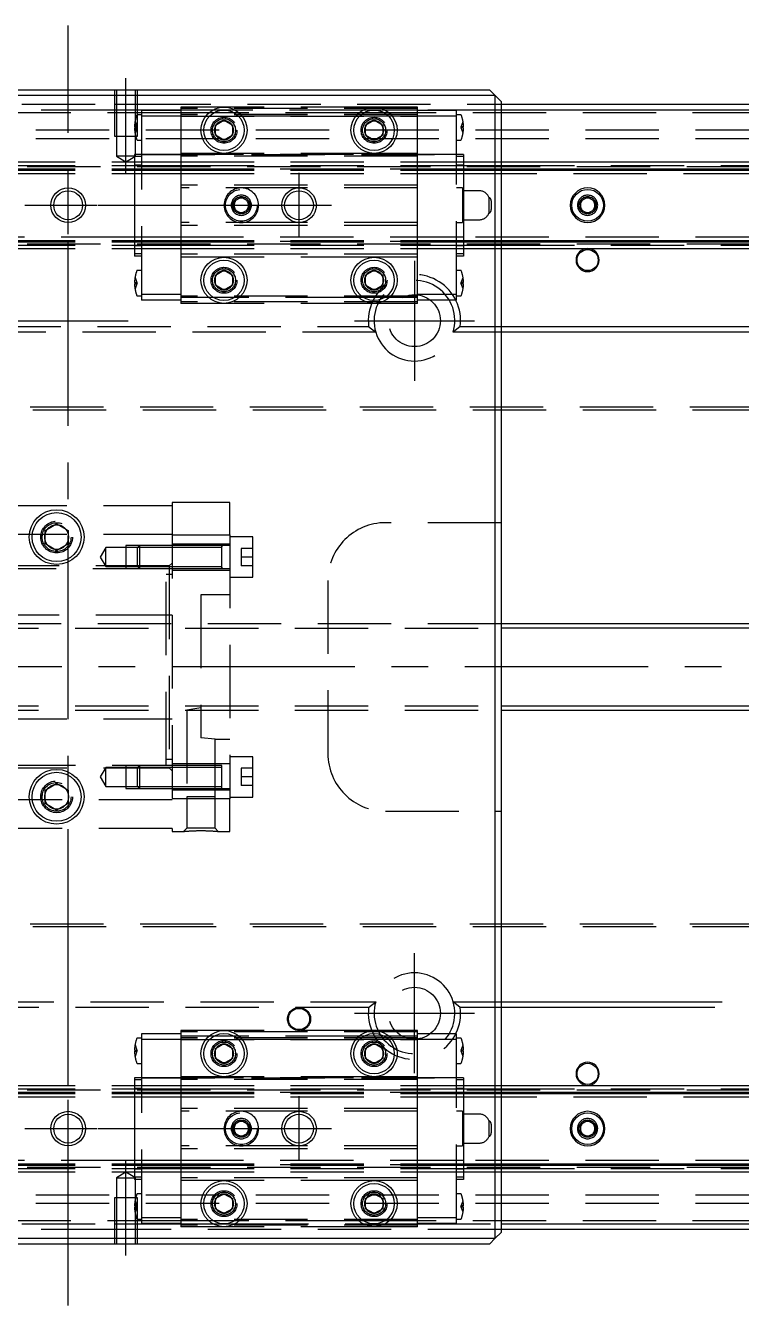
# Model space of a CAD drawing. Extents: x -13 to 914, y -394 to 111.
# Drawn here: x 342.6 to 466.6, y -110.6 to 111.1 of the extents above; entities that cross this region are included whole.
import ezdxf

# ---------------------------------------------------------------- set-up
doc = ezdxf.new("R2010")
doc.units = 0
doc.linetypes.add('CENTER', pattern=[50.8, 31.75, -6.35, 6.35, -6.35])
doc.linetypes.add('DASHED', pattern=[19.05, 12.7, -6.35])
doc.layers.get('0').update_dxf_attribs({"linetype": 'CONTINUOUS'})
doc.layers.add('CENTER', color=1, linetype='CENTER')

msp = doc.modelspace()

# ---------------------------------------------------------------- linework, layer by layer
at = {"color": 7, "linetype": 'CONTINUOUS'}
for p, q in [((277, 100), (423, 100)), ((424, 99), (423, 100)), ((424, 99), (276, 99)), ((425, 98), (424, 99)), ((424, -99), (424, 99)), ((425, 98), (425, -98)), ((425, 97.5), (698, 97.5)), ((699, 96.5), (425, 96.5)), ((375.5, 93.87), (377, 94.73)), ((375.5, 92.13), (375.5, 93.87)), ((377, 94.73), (378.5, 93.87)), ((378.5, 93.87), (378.5, 92.13)), ((401.5, 93.87), (403, 94.73)), ((401.5, 92.13), (401.5, 93.87)), ((403, 94.73), (404.5, 93.87)), ((404.5, 93.87), (404.5, 92.13)), ((377, 91.27), (375.5, 92.13)), ((378.5, 92.13), (377, 91.27)), ((403, 91.27), (401.5, 92.13)), ((404.5, 92.13), (403, 91.27)), ((425, 87.5), (700, 87.5)), ((425, 86.32), (700, 86.32)), ((425, 86.1), (700, 86.1)), ((438.75, 80.72), (440, 81.44)), ((438.75, 79.28), (438.75, 80.72)), ((440, 81.44), (441.25, 80.72)), ((441.25, 80.72), (441.25, 79.28)), ((440, 78.56), (438.75, 79.28)), ((441.25, 79.28), (440, 78.56)), ((425, 73.9), (700, 73.9)), ((425, 73.68), (700, 73.68)), ((425, 72.5), (700, 72.5)), ((375.5, 67.87), (377, 68.73)), ((375.5, 66.13), (375.5, 67.87)), ((377, 68.73), (378.5, 67.87)), ((378.5, 67.87), (378.5, 66.13)), ((401.5, 67.87), (403, 68.73)), ((401.5, 66.13), (401.5, 67.87)), ((403, 68.73), (404.5, 67.87)), ((404.5, 67.87), (404.5, 66.13)), ((377, 65.27), (375.5, 66.13)), ((378.5, 66.13), (377, 65.27)), ((403, 65.27), (401.5, 66.13)), ((404.5, 66.13), (403, 65.27)), ((425, 59), (522.06, 59)), ((523.29, 58), (425, 58)), ((346, 23.65), (348, 24.81)), ((348, 24.81), (350, 23.65)), ((346, 21.35), (346, 23.65)), ((350, 23.65), (350, 21.35)), ((348, 20.19), (346, 21.35)), ((350, 21.35), (348, 20.19)), ((650, 7.5), (425, 7.5)), ((425, -7.5), (650, -7.5)), ((346, -21.35), (348, -20.19)), ((346, -23.65), (346, -21.35)), ((348, -20.19), (350, -21.35)), ((350, -21.35), (350, -23.65)), ((348, -24.81), (346, -23.65)), ((350, -23.65), (348, -24.81)), ((425, -58), (463.29, -58)), ((462.06, -59), (425, -59)), ((375.5, -66.13), (377, -65.27)), ((375.5, -67.87), (375.5, -66.13)), ((377, -65.27), (378.5, -66.13)), ((378.5, -66.13), (378.5, -67.87)), ((401.5, -66.13), (403, -65.27)), ((401.5, -67.87), (401.5, -66.13)), ((403, -65.27), (404.5, -66.13)), ((404.5, -66.13), (404.5, -67.87)), ((377, -68.73), (375.5, -67.87)), ((378.5, -67.87), (377, -68.73)), ((403, -68.73), (401.5, -67.87)), ((404.5, -67.87), (403, -68.73)), ((425, -72.5), (700, -72.5)), ((425, -73.68), (700, -73.68)), ((425, -73.9), (700, -73.9)), ((438.75, -79.28), (440, -78.56)), ((438.75, -80.72), (438.75, -79.28)), ((440, -78.56), (441.25, -79.28)), ((441.25, -79.28), (441.25, -80.72)), ((440, -81.44), (438.75, -80.72)), ((441.25, -80.72), (440, -81.44)), ((425, -86.1), (700, -86.1)), ((425, -86.32), (700, -86.32)), ((425, -87.5), (700, -87.5)), ((375.5, -92.13), (377, -91.27)), ((375.5, -93.87), (375.5, -92.13)), ((377, -91.27), (378.5, -92.13)), ((378.5, -92.13), (378.5, -93.87)), ((401.5, -92.13), (403, -91.27)), ((401.5, -93.87), (401.5, -92.13)), ((403, -91.27), (404.5, -92.13)), ((404.5, -92.13), (404.5, -93.87)), ((377, -94.73), (375.5, -93.87)), ((378.5, -93.87), (377, -94.73)), ((403, -94.73), (401.5, -93.87)), ((404.5, -93.87), (403, -94.73)), ((425, -96.5), (699, -96.5)), ((698, -97.5), (425, -97.5)), ((276, -99), (424, -99)), ((423, -100), (424, -99)), ((424, -99), (425, -98)), ((423, -100), (277, -100))]:
    msp.add_line(p, q, dxfattribs=at)
at = {"color": 3, "linetype": 'DASHED'}
for p, q in [((358, 100), (358, 92)), ((358.35, 100), (358.35, 92)), ((361.65, 92), (361.65, 100)), ((362, 92), (362, 100)), ((369.5, 96), (330.5, 96)), ((342, 97.5), (358, 97.5)), ((358, 96.5), (342, 96.5)), ((358, 97.5), (362, 97.5)), ((362, 96.5), (358, 96.5)), ((362, 95.7), (361.99, 95.7)), ((362, 97.5), (425, 97.5)), ((369.5, 96.5), (362, 96.5)), ((362.7, 95.7), (362, 95.7)), ((369.5, 96.45), (362.7, 96.45)), ((362.7, 96.45), (362.7, 95.45)), ((369.5, 95.45), (362.7, 95.45)), ((362.7, 95.45), (362.7, 64.55)), ((369.5, 97), (369.5, 96)), ((377, 97), (369.5, 97)), ((410.5, 96.75), (369.5, 96.75)), ((375.06, 96.5), (369.5, 96.5)), ((369.5, 96), (369.5, 89)), ((374.35, 96), (369.5, 96)), ((410.5, 95.75), (369.5, 95.75)), ((410.5, 95.45), (369.5, 95.45)), ((369.5, 95.45), (410.5, 95.45)), ((375.2, 96), (374.35, 96)), ((377, 96.5), (375.06, 96.5)), ((378.8, 96), (375.2, 96)), ((403, 97), (377, 97)), ((378.94, 96.5), (377, 96.5)), ((379.65, 96), (378.8, 96)), ((401.06, 96.5), (378.94, 96.5)), ((400.35, 96), (379.65, 96)), ((401.2, 96), (400.35, 96)), ((403, 96.5), (401.06, 96.5)), ((404.8, 96), (401.2, 96)), ((410.5, 97), (403, 97)), ((404.94, 96.5), (403, 96.5)), ((405.65, 96), (404.8, 96)), ((410.5, 96.5), (404.94, 96.5)), ((410.5, 96), (405.65, 96)), ((410.5, 96), (410.5, 97)), ((425, 96.5), (410.5, 96.5)), ((417.3, 96.45), (410.5, 96.45)), ((410.5, 89), (410.5, 96)), ((699.5, 96), (410.5, 96)), ((417.3, 95.45), (410.5, 95.45)), ((417.3, 95.45), (417.3, 96.45)), ((418.01, 95.7), (417.3, 95.7)), ((417.3, 64.55), (417.3, 95.45)), ((361.5, 93.6), (361.58, 93.6)), ((361.58, 93.4), (361.5, 93.4)), ((361.58, 94.5), (361.9, 93.6)), ((361.58, 93.6), (361.9, 93.6)), ((361.58, 93.6), (361.58, 93.4)), ((361.9, 93.4), (361.58, 92.5)), ((361.58, 93.4), (361.9, 93.4)), ((361.9, 93.6), (361.94, 93.5)), ((361.9, 93.4), (361.94, 93.5)), ((375, 93), (375.03, 93.35)), ((401, 93), (401.02, 93.3)), ((418.1, 93.6), (418.06, 93.5)), ((418.1, 93.4), (418.06, 93.5)), ((418.1, 93.6), (418.42, 94.5)), ((418.42, 93.6), (418.1, 93.6)), ((418.42, 92.5), (418.1, 93.4)), ((418.42, 93.4), (418.1, 93.4)), ((418.42, 93.4), (418.42, 93.6)), ((418.42, 93.6), (418.5, 93.6)), ((418.5, 93.4), (418.42, 93.4)), ((700, 93), (0, 93)), ((700, 91.5), (0, 91.5)), ((358, 92), (362, 92)), ((358.35, 92), (358.35, 88.5)), ((361.65, 88.5), (361.65, 92)), ((361.99, 91.3), (362.7, 91.3)), ((417.3, 91.3), (418.01, 91.3)), ((361.5, 88.82), (361.5, 88.43)), ((369.5, 88.82), (361.5, 88.82)), ((362.7, 88.82), (417.3, 88.82)), ((369.5, 89), (369.5, 88.5)), ((377, 89), (369.5, 89)), ((418.5, 88.82), (369.5, 88.82)), ((403, 89), (377, 89)), ((410.5, 89), (403, 89)), ((410.5, 88.5), (410.5, 89)), ((418.5, 88.82), (418.5, 88.43)), ((0, 86.7), (700, 86.7)), ((338.5, 87.5), (361.5, 87.5)), ((338.5, 86.91), (361.5, 86.91)), ((358.35, 88.5), (360, 87.55)), ((361.65, 88.5), (358.35, 88.5)), ((360, 87.55), (361.65, 88.5)), ((361.5, 88.43), (361.5, 86.03)), ((362.7, 88.43), (361.5, 88.43)), ((361.5, 87.5), (369.5, 87.5)), ((361.5, 87.01), (362.7, 87.01)), ((361.5, 86.91), (369.5, 86.91)), ((369.5, 88.5), (369.5, 83.5)), ((410.5, 88.5), (369.5, 88.5)), ((369.5, 87.5), (418.5, 87.5)), ((369.5, 86.91), (418.5, 86.91)), ((410.5, 83.5), (410.5, 88.5)), ((418.5, 88.43), (417.3, 88.43)), ((417.3, 87.01), (418.5, 87.01)), ((418.5, 88.43), (418.5, 86.03)), ((418.5, 87.5), (425, 87.5)), ((418.5, 86.91), (425, 86.91)), ((425, 86.91), (700, 86.91)), ((338.5, 86.32), (361.5, 86.32)), ((338.5, 86.26), (361.5, 86.26)), ((338.5, 86.1), (361.5, 86.1)), ((338.5, 85.5), (361.5, 85.5)), ((361.5, 86.32), (369.5, 86.32)), ((369.5, 86.26), (361.5, 86.26)), ((361.5, 86.1), (369.5, 86.1)), ((361.5, 86.03), (361.5, 73.97)), ((361.5, 85.5), (369.5, 85.5)), ((369.5, 86.32), (418.5, 86.32)), ((418.5, 86.26), (369.5, 86.26)), ((369.5, 86.1), (418.5, 86.1)), ((369.5, 85.5), (418.5, 85.5)), ((418.5, 86.32), (425, 86.32)), ((418.5, 86.26), (700, 86.26)), ((418.5, 86.1), (425, 86.1)), ((418.5, 86.03), (418.5, 73.97)), ((418.5, 85.5), (700, 85.5)), ((369.5, 83.5), (369.5, 83)), ((410.5, 83.5), (369.5, 83.5)), ((369.5, 83), (369.5, 77)), ((390, 83), (369.5, 83)), ((410.5, 83), (390, 83)), ((410.5, 83), (410.5, 83.5)), ((410.5, 77), (410.5, 83)), ((418.3, 83), (417.3, 83)), ((418.3, 83), (418.3, 77)), ((421.25, 82.5), (418.3, 82.5)), ((378.5, 80), (378.52, 80.22)), ((378.75, 80.72), (380, 81.44)), ((378.75, 79.28), (378.75, 80.72)), ((380, 81.44), (381.25, 80.72)), ((381.25, 80.72), (381.25, 79.28)), ((422.88, 81.39), (422.88, 80)), ((422.88, 80), (422.88, 78.61)), ((423.3, 80.75), (423.3, 80)), ((423.3, 80), (423.3, 79.25)), ((438.5, 80), (438.52, 80.22)), ((380, 78.56), (378.75, 79.28)), ((381.25, 79.28), (380, 78.56)), ((369.5, 77), (369.5, 76.5)), ((390, 77), (369.5, 77)), ((369.5, 76.5), (369.5, 71.5)), ((410.5, 76.5), (369.5, 76.5)), ((410.5, 77), (390, 77)), ((410.5, 76.5), (410.5, 77)), ((410.5, 71.5), (410.5, 76.5)), ((417.3, 77), (418.3, 77)), ((418.3, 77.5), (421.25, 77.5)), ((0, 73.3), (700, 73.3)), ((361.5, 74.5), (338.5, 74.5)), ((338.5, 73.9), (361.5, 73.9)), ((338.5, 73.74), (361.5, 73.74)), ((338.5, 73.68), (361.5, 73.68)), ((369.5, 74.5), (361.5, 74.5)), ((361.5, 73.97), (361.5, 71.57)), ((361.5, 73.9), (369.5, 73.9)), ((369.5, 73.74), (361.5, 73.74)), ((361.5, 73.68), (369.5, 73.68)), ((418.5, 74.5), (369.5, 74.5)), ((369.5, 73.9), (418.5, 73.9)), ((418.5, 73.74), (369.5, 73.74)), ((369.5, 73.68), (418.5, 73.68)), ((700, 74.5), (418.5, 74.5)), ((418.5, 73.97), (418.5, 71.57)), ((418.5, 73.9), (425, 73.9)), ((418.5, 73.74), (700, 73.74)), ((418.5, 73.68), (425, 73.68)), ((338.5, 73.09), (361.5, 73.09)), ((338.5, 72.5), (361.5, 72.5)), ((361.5, 73.09), (369.5, 73.09)), ((362.7, 72.99), (361.5, 72.99)), ((361.5, 72.5), (369.5, 72.5)), ((361.5, 71.57), (361.5, 71.18)), ((362.7, 71.57), (361.5, 71.57)), ((362.7, 71.18), (361.5, 71.18)), ((369.5, 73.09), (418.5, 73.09)), ((369.5, 72.5), (418.5, 72.5)), ((369.5, 71.5), (369.5, 71)), ((410.5, 71.5), (369.5, 71.5)), ((369.5, 71), (369.5, 64)), ((377, 71), (369.5, 71)), ((403, 71), (377, 71)), ((410.5, 71), (403, 71)), ((410.5, 71), (410.5, 71.5)), ((410.5, 64), (410.5, 71)), ((418.5, 72.99), (417.3, 72.99)), ((418.5, 71.57), (417.3, 71.57)), ((418.5, 71.18), (417.3, 71.18)), ((418.5, 73.09), (425, 73.09)), ((418.5, 72.5), (425, 72.5)), ((418.5, 71.57), (418.5, 71.18)), ((425, 73.09), (700, 73.09)), ((361.5, 66.6), (361.58, 66.6)), ((361.58, 67.5), (361.9, 66.6)), ((361.58, 66.6), (361.9, 66.6)), ((361.58, 66.6), (361.58, 66.4)), ((361.9, 66.6), (361.94, 66.5)), ((362.7, 68.7), (361.99, 68.7)), ((375, 67), (375.03, 67.35)), ((401, 67), (401.02, 67.3)), ((418.01, 68.7), (417.3, 68.7)), ((418.1, 66.6), (418.06, 66.5)), ((418.1, 66.6), (418.42, 67.5)), ((418.42, 66.6), (418.1, 66.6)), ((418.42, 66.4), (418.42, 66.6)), ((418.42, 66.6), (418.5, 66.6)), ((361.58, 66.4), (361.5, 66.4)), ((361.9, 66.4), (361.58, 65.5)), ((361.58, 66.4), (361.9, 66.4)), ((361.9, 66.4), (361.94, 66.5)), ((369.5, 64.55), (362.7, 64.55)), ((362.7, 64.55), (362.7, 63.55)), ((417.3, 64.55), (410.5, 64.55)), ((417.3, 63.55), (417.3, 64.55)), ((418.1, 66.4), (418.06, 66.5)), ((418.42, 65.5), (418.1, 66.4)), ((418.42, 66.4), (418.1, 66.4)), ((418.5, 66.4), (418.42, 66.4)), ((361.99, 64.3), (362.7, 64.3)), ((369.5, 63.55), (362.7, 63.55)), ((410.5, 64.25), (369.5, 64.25)), ((369.5, 64), (369.5, 63)), ((374.35, 64), (369.5, 64)), ((410.5, 63.25), (369.5, 63.25)), ((377, 63), (369.5, 63)), ((375.2, 64), (374.35, 64)), ((378.8, 64), (375.2, 64)), ((403, 63), (377, 63)), ((379.65, 64), (378.8, 64)), ((400.35, 64), (379.65, 64)), ((401.2, 64), (400.35, 64)), ((404.8, 64), (401.2, 64)), ((410.5, 63), (403, 63)), ((405.65, 64), (404.8, 64)), ((410.5, 64), (405.65, 64)), ((410.5, 63), (410.5, 64)), ((417.3, 63.55), (410.5, 63.55)), ((417.3, 64.3), (418.01, 64.3)), ((403.29, 58), (296.71, 58)), ((297.94, 59), (402.06, 59)), ((402.06, 59), (403.29, 58)), ((417.94, 59), (416.71, 58)), ((425, 58), (416.71, 58)), ((417.94, 59), (425, 59)), ((699.5, 44.5), (0.5, 44.5)), ((699, 45), (1, 45)), ((318, 28), (368, 28)), ((378, 28.5), (368, 28.5)), ((368, 28.5), (368, 28)), ((368, 28), (368, -28)), ((378, 22.87), (378, 28.5)), ((425, 25), (405, 25)), ((318, 23), (368, 23)), ((345.5, 22.5), (345.53, 22.91)), ((368, 22.87), (378, 22.87)), ((378, 22.87), (378, -22.87)), ((382, 22.55), (378, 22.55)), ((382, 15.55), (382, 22.55)), ((356.5, 20.7), (355.55, 19.05)), ((356.5, 17.4), (356.5, 20.7)), ((360, 20.7), (356.5, 20.7)), ((360, 21.05), (360, 17.05)), ((362.35, 21.05), (360, 21.05)), ((362, 20.7), (360, 20.7)), ((362.35, 21.05), (362, 20.7)), ((362, 17.4), (362, 20.7)), ((368, 20.7), (362, 20.7)), ((368, 20.7), (362, 20.7)), ((362.35, 21.05), (362.35, 17.05)), ((368, 21.05), (362.35, 21.05)), ((368, 21.05), (362.35, 21.05)), ((378, 21.3), (368, 21.3)), ((376.6, 21.05), (368, 21.05)), ((376.6, 20.7), (368, 20.7)), ((378, 21.05), (376.59, 21.05)), ((376.6, 17.05), (376.6, 21.05)), ((376.6, 17.05), (376.6, 21.05)), ((376.6, 20.84), (376.6, 21.05)), ((376.6, 21.05), (376.6, 20.84)), ((376.6, 17.27), (376.6, 20.84)), ((380, 20.55), (380, 19.05)), ((382, 20.55), (380, 20.55)), ((355.55, 19.05), (356.5, 17.4)), ((368, 18), (367.5, 17.5)), ((382, 19.05), (380, 19.05)), ((380, 19.05), (380, 17.55)), ((367.5, 17.5), (318, 17.5)), ((367, 17), (319.5, 17)), ((356.5, 17.4), (360, 17.4)), ((360, 17.4), (362, 17.4)), ((360, 17.05), (362.35, 17.05)), ((362, 17.4), (368, 17.4)), ((362, 17.4), (362.35, 17.05)), ((362, 17.4), (368, 17.4)), ((362.35, 17.05), (368, 17.05)), ((362.35, 17.05), (368, 17.05)), ((367, -17), (367, 17)), ((368, 16), (367, 16)), ((367.5, 17.5), (367.5, -17.5)), ((368, 17.4), (376.6, 17.4)), ((368, 17.05), (376.6, 17.05)), ((368, 16.8), (378, 16.8)), ((376.59, 17.05), (378, 17.05)), ((376.6, 17.05), (376.6, 17.27)), ((376.6, 17.27), (376.6, 17.05)), ((376.6, 17.05), (376.6, 17.05)), ((378, 15.55), (382, 15.55)), ((382, 17.55), (380, 17.55)), ((395, 15), (395, -15)), ((378, 12.5), (373, 12.5)), ((373, 12.5), (373, -12.26)), ((367.5, 9), (318, 9)), ((368, 9), (367.5, 9)), ((425, 7.5), (275, 7.5)), ((275, 6.75), (425, 6.75)), ((275, -6.75), (425, -6.75)), ((275, -7.5), (425, -7.5)), ((373, -7.09), (370.54, -7.5)), ((370.54, -7.5), (370.54, -22.5)), ((370.54, -7.5), (370.55, -7.5)), ((318, -9), (367.5, -9)), ((367.5, -9), (368, -9)), ((375.46, -12.5), (373, -12.26)), ((375.46, -22.5), (375.46, -12.5)), ((375.46, -12.5), (378, -12.5)), ((318, -17.5), (367.5, -17.5)), ((319.5, -17), (367, -17)), ((356.5, -17.4), (355.55, -19.05)), ((356.5, -20.7), (356.5, -17.4)), ((360, -17.4), (356.5, -17.4)), ((360, -17.05), (360, -21.05)), ((362.35, -17.05), (360, -17.05)), ((362, -17.4), (360, -17.4)), ((362.35, -17.05), (362, -17.4)), ((362, -20.7), (362, -17.4)), ((368, -17.4), (362, -17.4)), ((368, -17.4), (362, -17.4)), ((362.35, -17.05), (362.35, -21.05)), ((368, -17.05), (362.35, -17.05)), ((367, -16), (368, -16)), ((367.5, -17.5), (368, -18)), ((378, -16.8), (368, -16.8)), ((376.6, -17.05), (368, -17.05)), ((376.6, -17.4), (368, -17.4)), ((376.6, -21.05), (376.6, -17.05)), ((376.6, -21.05), (376.6, -17.05)), ((376.6, -20.84), (376.6, -17.27)), ((376.6, -20.7), (376.6, -17.4)), ((382, -15.55), (378, -15.55)), ((380, -17.55), (380, -19.05)), ((382, -17.55), (380, -17.55)), ((382, -22.55), (382, -15.55)), ((355.55, -19.05), (356.5, -20.7)), ((382, -19.05), (380, -19.05)), ((380, -19.05), (380, -20.55)), ((345.5, -22.5), (345.53, -22.09)), ((356.5, -20.7), (360, -20.7)), ((360, -20.7), (362, -20.7)), ((360, -21.05), (362.35, -21.05)), ((362, -20.7), (368, -20.7)), ((362, -20.7), (362.35, -21.05)), ((362, -20.7), (368, -20.7)), ((362.35, -21.05), (368, -21.05)), ((362.35, -21.05), (368, -21.05)), ((368, -20.7), (376.6, -20.7)), ((368, -21.05), (376.6, -21.05)), ((368, -21.3), (378, -21.3)), ((376.59, -21.05), (378, -21.05)), ((376.6, -21.05), (376.6, -20.7)), ((382, -20.55), (380, -20.55)), ((368, -23), (318, -23)), ((378, -22.87), (368, -22.87)), ((375.46, -22.5), (370.54, -22.5)), ((370.55, -22.5), (370.55, -27.95)), ((375.45, -27.95), (375.45, -22.5)), ((378, -22.55), (382, -22.55)), ((378, -28.5), (378, -22.87)), ((405, -25), (425, -25)), ((368, -28), (318, -28)), ((368, -28), (368, -28.5)), ((368, -28.5), (370, -28.5)), ((370.55, -27.95), (370, -28.5)), ((370, -28.5), (370.01, -28.5)), ((370, -28.5), (370, -28.5)), ((370.01, -28.5), (370.02, -28.5)), ((370.02, -28.5), (370.04, -28.5)), ((370.04, -28.5), (370.06, -28.49)), ((370.06, -28.49), (370.08, -28.49)), ((370.08, -28.49), (370.11, -28.49)), ((370.11, -28.49), (370.15, -28.49)), ((370.15, -28.49), (370.19, -28.48)), ((370.19, -28.48), (370.24, -28.48)), ((370.24, -28.48), (370.3, -28.47)), ((370.3, -28.47), (370.37, -28.47)), ((370.37, -28.47), (370.44, -28.46)), ((370.44, -28.46), (370.52, -28.45)), ((370.52, -28.45), (370.61, -28.45)), ((375.45, -27.95), (370.55, -27.95)), ((370.61, -28.45), (370.7, -28.44)), ((370.7, -28.44), (370.8, -28.43)), ((370.8, -28.43), (370.9, -28.43)), ((370.9, -28.43), (371.01, -28.42)), ((371.01, -28.42), (371.12, -28.41)), ((371.12, -28.41), (371.24, -28.41)), ((371.24, -28.41), (371.36, -28.4)), ((371.36, -28.4), (371.48, -28.39)), ((371.48, -28.39), (371.61, -28.39)), ((371.61, -28.39), (371.74, -28.38)), ((371.74, -28.38), (371.87, -28.38)), ((371.87, -28.38), (372.01, -28.37)), ((372.01, -28.37), (372.15, -28.37)), ((372.15, -28.37), (372.29, -28.36)), ((372.29, -28.36), (372.43, -28.36)), ((372.43, -28.36), (372.57, -28.36)), ((372.57, -28.36), (372.71, -28.36)), ((372.71, -28.36), (372.85, -28.36)), ((372.85, -28.36), (373, -28.36)), ((373, -28.36), (373.15, -28.36)), ((373.15, -28.36), (373.29, -28.36)), ((373.29, -28.36), (373.43, -28.36)), ((373.43, -28.36), (373.57, -28.36)), ((373.57, -28.36), (373.71, -28.36)), ((373.71, -28.36), (373.85, -28.37)), ((373.85, -28.37), (373.99, -28.37)), ((373.99, -28.37), (374.13, -28.38)), ((374.13, -28.38), (374.26, -28.38)), ((374.26, -28.38), (374.39, -28.39)), ((374.39, -28.39), (374.52, -28.39)), ((374.52, -28.39), (374.64, -28.4)), ((374.64, -28.4), (374.76, -28.41)), ((374.76, -28.41), (374.88, -28.41)), ((374.88, -28.41), (374.99, -28.42)), ((374.99, -28.42), (375.1, -28.43)), ((375.1, -28.43), (375.2, -28.43)), ((375.2, -28.43), (375.3, -28.44)), ((375.3, -28.44), (375.39, -28.45)), ((375.39, -28.45), (375.48, -28.45)), ((376, -28.5), (375.45, -27.95)), ((375.48, -28.45), (375.54, -28.46)), ((375.54, -28.46), (375.6, -28.46)), ((375.6, -28.46), (375.66, -28.47)), ((375.66, -28.47), (375.71, -28.47)), ((375.71, -28.47), (375.76, -28.48)), ((375.76, -28.48), (375.81, -28.48)), ((375.81, -28.48), (375.85, -28.49)), ((375.85, -28.49), (375.89, -28.49)), ((375.89, -28.49), (375.92, -28.49)), ((375.92, -28.49), (375.94, -28.49)), ((375.94, -28.49), (375.97, -28.5)), ((375.97, -28.5), (375.99, -28.5)), ((375.99, -28.5), (376, -28.5)), ((376, -28.5), (376, -28.5)), ((376, -28.5), (378, -28.5)), ((376, -28.5), (376, -28.5)), ((0.5, -44.5), (699.5, -44.5)), ((1, -45), (699, -45)), ((296.71, -58), (403.29, -58)), ((402.06, -59), (297.94, -59)), ((402.06, -59), (403.29, -58)), ((417.94, -59), (416.71, -58)), ((416.71, -58), (425, -58)), ((425, -59), (417.94, -59)), ((362.7, -64.3), (361.99, -64.3)), ((362.7, -63.55), (362.7, -64.55)), ((369.5, -63.55), (362.7, -63.55)), ((369.5, -63), (369.5, -64)), ((377, -63), (369.5, -63)), ((410.5, -63.25), (369.5, -63.25)), ((369.5, -64), (369.5, -71)), ((374.35, -64), (369.5, -64)), ((410.5, -64.25), (369.5, -64.25)), ((375.2, -64), (374.35, -64)), ((378.8, -64), (375.2, -64)), ((403, -63), (377, -63)), ((379.65, -64), (378.8, -64)), ((400.35, -64), (379.65, -64)), ((401.2, -64), (400.35, -64)), ((404.8, -64), (401.2, -64)), ((410.5, -63), (403, -63)), ((405.65, -64), (404.8, -64)), ((410.5, -64), (405.65, -64)), ((410.5, -64), (410.5, -63)), ((417.3, -63.55), (410.5, -63.55)), ((410.5, -71), (410.5, -64)), ((417.3, -64.55), (417.3, -63.55)), ((418.01, -64.3), (417.3, -64.3)), ((361.5, -66.4), (361.58, -66.4)), ((361.58, -65.5), (361.9, -66.4)), ((361.58, -66.4), (361.9, -66.4)), ((361.58, -66.4), (361.58, -66.6)), ((361.9, -66.4), (361.94, -66.5)), ((361.9, -66.6), (361.94, -66.5)), ((369.5, -64.55), (362.7, -64.55)), ((362.7, -64.55), (362.7, -95.45)), ((410.5, -64.55), (369.5, -64.55)), ((369.5, -64.55), (410.5, -64.55)), ((417.3, -64.55), (410.5, -64.55)), ((417.3, -95.45), (417.3, -64.55)), ((418.1, -66.4), (418.06, -66.5)), ((418.1, -66.6), (418.06, -66.5)), ((418.1, -66.4), (418.42, -65.5)), ((418.42, -66.4), (418.1, -66.4)), ((418.42, -66.6), (418.42, -66.4)), ((418.42, -66.4), (418.5, -66.4)), ((361.58, -66.6), (361.5, -66.6)), ((361.9, -66.6), (361.58, -67.5)), ((361.58, -66.6), (361.9, -66.6)), ((361.99, -68.7), (362.7, -68.7)), ((375, -67), (375.03, -66.65)), ((401, -67), (401.03, -66.65)), ((417.3, -68.7), (418.01, -68.7)), ((418.42, -67.5), (418.1, -66.6)), ((418.42, -66.6), (418.1, -66.6)), ((418.5, -66.6), (418.42, -66.6)), ((338.5, -72.5), (361.5, -72.5)), ((338.5, -73.09), (361.5, -73.09)), ((361.5, -71.18), (361.5, -71.57)), ((369.5, -71.18), (361.5, -71.18)), ((362.7, -71.57), (361.5, -71.57)), ((361.5, -71.57), (361.5, -73.97)), ((361.5, -72.5), (369.5, -72.5)), ((361.5, -72.99), (362.7, -72.99)), ((361.5, -73.09), (369.5, -73.09)), ((362.7, -71.18), (417.3, -71.18)), ((369.5, -71), (369.5, -71.5)), ((377, -71), (369.5, -71)), ((418.5, -71.18), (369.5, -71.18)), ((369.5, -71.5), (369.5, -76.5)), ((410.5, -71.5), (369.5, -71.5)), ((369.5, -72.5), (418.5, -72.5)), ((369.5, -73.09), (418.5, -73.09)), ((403, -71), (377, -71)), ((410.5, -71), (403, -71)), ((410.5, -71.5), (410.5, -71)), ((410.5, -76.5), (410.5, -71.5)), ((418.5, -71.57), (417.3, -71.57)), ((417.3, -72.99), (418.5, -72.99)), ((418.5, -71.18), (418.5, -71.57)), ((418.5, -71.57), (418.5, -73.97)), ((418.5, -72.5), (425, -72.5)), ((418.5, -73.09), (425, -73.09)), ((425, -73.09), (700, -73.09)), ((0, -73.3), (700, -73.3)), ((338.5, -73.68), (361.5, -73.68)), ((338.5, -73.74), (361.5, -73.74)), ((338.5, -73.9), (361.5, -73.9)), ((338.5, -74.5), (361.5, -74.5)), ((361.5, -73.68), (369.5, -73.68)), ((369.5, -73.74), (361.5, -73.74)), ((361.5, -73.9), (369.5, -73.9)), ((361.5, -73.97), (361.5, -86.03)), ((361.5, -74.5), (369.5, -74.5)), ((369.5, -73.68), (418.5, -73.68)), ((418.5, -73.74), (369.5, -73.74)), ((369.5, -73.9), (418.5, -73.9)), ((369.5, -74.5), (418.5, -74.5)), ((418.5, -73.68), (425, -73.68)), ((418.5, -73.74), (700, -73.74)), ((418.5, -73.9), (425, -73.9)), ((418.5, -73.97), (418.5, -86.03)), ((418.5, -74.5), (700, -74.5)), ((369.5, -76.5), (369.5, -77)), ((410.5, -76.5), (369.5, -76.5)), ((369.5, -77), (369.5, -83)), ((390, -77), (369.5, -77)), ((410.5, -77), (390, -77)), ((410.5, -77), (410.5, -76.5)), ((410.5, -83), (410.5, -77)), ((418.3, -77), (417.3, -77)), ((418.3, -77), (418.3, -83)), ((421.25, -77.5), (418.3, -77.5)), ((378.5, -80), (378.52, -79.75)), ((378.75, -79.28), (380, -78.56)), ((378.75, -80.72), (378.75, -79.28)), ((380, -78.56), (381.25, -79.28)), ((381.25, -79.28), (381.25, -80.72)), ((422.88, -78.61), (422.88, -80)), ((423.3, -79.25), (423.3, -80)), ((438.5, -80), (438.52, -79.75)), ((380, -81.44), (378.75, -80.72)), ((381.25, -80.72), (380, -81.44)), ((422.88, -80), (422.88, -81.39)), ((423.3, -80), (423.3, -80.75)), ((369.5, -83), (369.5, -83.5)), ((390, -83), (369.5, -83)), ((369.5, -83.5), (369.5, -88.5)), ((410.5, -83.5), (369.5, -83.5)), ((410.5, -83), (390, -83)), ((410.5, -83.5), (410.5, -83)), ((410.5, -88.5), (410.5, -83.5)), ((417.3, -83), (418.3, -83)), ((418.3, -82.5), (421.25, -82.5)), ((361.5, -85.5), (338.5, -85.5)), ((338.5, -86.1), (361.5, -86.1)), ((338.5, -86.26), (361.5, -86.26)), ((338.5, -86.32), (361.5, -86.32)), ((369.5, -85.5), (361.5, -85.5)), ((361.5, -86.03), (361.5, -88.43)), ((361.5, -86.1), (369.5, -86.1)), ((369.5, -86.26), (361.5, -86.26)), ((361.5, -86.32), (369.5, -86.32)), ((418.5, -85.5), (369.5, -85.5)), ((369.5, -86.1), (418.5, -86.1)), ((418.5, -86.26), (369.5, -86.26)), ((369.5, -86.32), (418.5, -86.32)), ((700, -85.5), (418.5, -85.5)), ((418.5, -86.03), (418.5, -88.43)), ((418.5, -86.1), (425, -86.1)), ((418.5, -86.26), (700, -86.26)), ((418.5, -86.32), (425, -86.32)), ((0, -86.7), (700, -86.7)), ((338.5, -86.91), (361.5, -86.91)), ((338.5, -87.5), (361.5, -87.5)), ((360, -87.55), (358.35, -88.5)), ((358.35, -88.5), (358.35, -92)), ((358.35, -88.5), (361.65, -88.5)), ((361.65, -88.5), (360, -87.55)), ((361.5, -86.91), (369.5, -86.91)), ((362.7, -87.01), (361.5, -87.01)), ((361.5, -87.5), (369.5, -87.5)), ((361.5, -88.43), (361.5, -88.82)), ((362.7, -88.43), (361.5, -88.43)), ((361.65, -92), (361.65, -88.5)), ((369.5, -86.91), (418.5, -86.91)), ((369.5, -87.5), (418.5, -87.5)), ((369.5, -88.5), (369.5, -89)), ((410.5, -88.5), (369.5, -88.5)), ((410.5, -89), (410.5, -88.5)), ((418.5, -87.01), (417.3, -87.01)), ((418.5, -88.43), (417.3, -88.43)), ((418.5, -86.91), (425, -86.91)), ((418.5, -87.5), (425, -87.5)), ((418.5, -88.43), (418.5, -88.82)), ((425, -86.91), (700, -86.91)), ((362.7, -88.82), (361.5, -88.82)), ((369.5, -89), (369.5, -96)), ((377, -89), (369.5, -89)), ((403, -89), (377, -89)), ((410.5, -89), (403, -89)), ((410.5, -96), (410.5, -89)), ((418.5, -88.82), (417.3, -88.82)), ((700, -91.5), (0, -91.5)), ((700, -93), (0, -93)), ((358, -92), (358, -100)), ((362, -92), (358, -92)), ((358.35, -92), (358.35, -100)), ((361.58, -92.5), (361.9, -93.4)), ((361.65, -100), (361.65, -92)), ((362.7, -91.3), (361.99, -91.3)), ((362, -100), (362, -92)), ((375, -93), (375.03, -92.65)), ((401, -93), (401.02, -92.7)), ((418.01, -91.3), (417.3, -91.3)), ((418.1, -93.4), (418.42, -92.5)), ((361.5, -93.4), (361.58, -93.4)), ((361.58, -93.6), (361.5, -93.6)), ((361.58, -93.4), (361.9, -93.4)), ((361.58, -93.4), (361.58, -93.6)), ((361.9, -93.6), (361.58, -94.5)), ((361.58, -93.6), (361.9, -93.6)), ((361.9, -93.4), (361.94, -93.5)), ((361.9, -93.6), (361.94, -93.5)), ((418.1, -93.4), (418.06, -93.5)), ((418.1, -93.6), (418.06, -93.5)), ((418.42, -93.4), (418.1, -93.4)), ((418.42, -94.5), (418.1, -93.6)), ((418.42, -93.6), (418.1, -93.6)), ((418.42, -93.6), (418.42, -93.4)), ((418.42, -93.4), (418.5, -93.4)), ((418.5, -93.6), (418.42, -93.6)), ((369.5, -96), (330.5, -96)), ((342, -96.5), (358, -96.5)), ((358, -97.5), (342, -97.5)), ((358, -96.5), (362, -96.5)), ((362, -97.5), (358, -97.5)), ((361.99, -95.7), (362, -95.7)), ((362, -95.7), (362.7, -95.7)), ((362, -96.5), (369.5, -96.5)), ((425, -97.5), (362, -97.5)), ((362.7, -95.45), (362.7, -96.45)), ((369.5, -95.45), (362.7, -95.45)), ((369.5, -96.45), (362.7, -96.45)), ((410.5, -95.75), (369.5, -95.75)), ((369.5, -96), (369.5, -97)), ((374.35, -96), (369.5, -96)), ((369.5, -96.5), (375.06, -96.5)), ((410.5, -96.75), (369.5, -96.75)), ((377, -97), (369.5, -97)), ((375.2, -96), (374.35, -96)), ((375.06, -96.5), (377, -96.5)), ((378.8, -96), (375.2, -96)), ((377, -96.5), (378.94, -96.5)), ((403, -97), (377, -97)), ((379.65, -96), (378.8, -96)), ((378.94, -96.5), (401.06, -96.5)), ((400.35, -96), (379.65, -96)), ((401.2, -96), (400.35, -96)), ((401.06, -96.5), (403, -96.5)), ((404.8, -96), (401.2, -96)), ((403, -96.5), (404.94, -96.5)), ((410.5, -97), (403, -97)), ((405.65, -96), (404.8, -96)), ((404.94, -96.5), (410.5, -96.5)), ((410.5, -96), (405.65, -96)), ((417.3, -95.45), (410.5, -95.45)), ((410.5, -97), (410.5, -96)), ((699.5, -96), (410.5, -96)), ((417.3, -96.45), (410.5, -96.45)), ((410.5, -96.5), (425, -96.5)), ((417.3, -96.45), (417.3, -95.45)), ((417.3, -95.7), (418.01, -95.7))]:
    msp.add_line(p, q, dxfattribs=at)
at = {"color": 3, "linetype": 'CONTINUOUS'}
for p, q in [((650, 6.75), (425, 6.75)), ((425, -6.75), (650, -6.75))]:
    msp.add_line(p, q, dxfattribs=at)
at = {"color": 7, "linetype": 'CONTINUOUS'}
for centre, radius in [((377, 93), 4), ((377, 93), 3.5), ((403, 93), 4), ((403, 93), 3.5), ((350, 80), 3), ((350, 80), 2.5), ((390, 80), 2.5), ((440, 80), 2.75), ((377, 67), 4), ((403, 67), 4), ((377, 67), 3.5), ((403, 67), 3.5), ((348, 22.5), 4.75), ((348, 22.5), 4.25), ((348, -22.5), 4.75), ((348, -22.5), 4.25), ((377, -67), 4), ((377, -67), 3.5), ((403, -67), 4), ((403, -67), 3.5), ((350, -80), 3), ((350, -80), 2.5), ((390, -80), 2.5), ((440, -80), 2.75), ((377, -93), 4), ((377, -93), 3.5), ((403, -93), 4), ((403, -93), 3.5)]:
    msp.add_circle(centre, radius, dxfattribs=at)
at = {"color": 3, "linetype": 'DASHED'}
for centre, radius in [((377, 93), 2.25), ((377, 93), 2), ((377, 93), 1.62), ((403, 93), 2.25), ((403, 93), 2), ((403, 93), 1.62), ((380, 80), 2.75), ((380, 80), 1.5), ((440, 80), 1.5), ((377, 67), 2.25), ((377, 67), 2), ((403, 67), 2.25), ((403, 67), 2), ((377, 67), 1.62), ((403, 67), 1.62), ((410, 60), 4.5), ((348, 22.5), 2.75), ((348, 22.5), 2.5), ((348, -22.5), 2.75), ((348, -22.5), 2.5), ((410, -60), 4.5), ((390, -61), 2), ((390, -61), 1.83), ((377, -67), 2.25), ((377, -67), 2), ((377, -67), 1.62), ((403, -67), 2.25), ((403, -67), 2), ((403, -67), 1.62), ((380, -80), 2.75), ((380, -80), 1.5), ((440, -80), 1.5), ((377, -93), 2.25), ((403, -93), 2.25), ((377, -93), 2), ((377, -93), 1.62), ((403, -93), 2), ((403, -93), 1.62)]:
    msp.add_circle(centre, radius, dxfattribs=at)
at = {"color": 3, "linetype": 'CONTINUOUS'}
for centre, radius in [((390, 80), 3), ((440, 70.5), 1.83), ((440, -70.5), 1.83), ((390, -80), 3)]:
    msp.add_circle(centre, radius, dxfattribs=at)
at = {"color": 3, "linetype": 'DASHED'}
for centre, radius, start, end in [((367.5, 93.5), 6, 159.1494, 170.4059), ((361.99, 95.6), 0.1, 90, 159.1494), ((418.01, 95.6), 0.1, 20.8506, 90), ((412.5, 93.5), 6, 9.5941, 20.8506), ((367.5, 93.5), 6, 170.4203, 179.0449), ((367.5, 93.5), 6, 180.9551, 189.5797), ((377, 93), 1.65, 155.38, 180), ((377, 93), 1.62, 158.1587, 201.8413), ((377, 93), 1.62, 141.8413, 158.1587), ((377, 93), 1.65, 144.62, 155.38), ((377, 93), 1.65, 95.38, 144.62), ((377, 93), 1.62, 98.1587, 141.8413), ((377, 93), 1.62, 81.8413, 98.1587), ((377, 93), 1.65, 84.62, 95.38), ((377, 93), 1.65, 35.38, 84.62), ((377, 93), 1.62, 38.1587, 81.8413), ((377, 93), 1.62, 21.8413, 38.1587), ((377, 93), 1.65, 24.62, 35.38), ((377, 93), 1.65, 335.38, 24.62), ((377, 93), 1.62, 0, 21.8413), ((403, 93), 1.65, 155.38, 180), ((403, 93), 1.62, 158.1587, 201.8413), ((403, 93), 1.62, 141.8413, 158.1587), ((403, 93), 1.65, 144.62, 155.38), ((403, 93), 1.65, 95.38, 144.62), ((403, 93), 1.62, 98.1587, 141.8413), ((403, 93), 1.62, 81.8413, 98.1587), ((403, 93), 1.65, 84.62, 95.38), ((403, 93), 1.65, 35.38, 84.62), ((403, 93), 1.62, 38.1587, 81.8413), ((403, 93), 1.62, 21.8413, 38.1587), ((403, 93), 1.65, 24.62, 35.38), ((403, 93), 1.65, 335.38, 24.62), ((403, 93), 1.62, 0, 21.8413), ((412.5, 93.5), 6, 0.9551, 9.5797), ((412.5, 93.5), 6, 350.4203, 359.0449), ((367.5, 93.5), 6, 189.5941, 194.4775), ((367.5, 93.5), 6, 194.4775, 200.8506), ((361.99, 91.4), 0.1, 200.8506, 270), ((377, 93), 1.65, 180, 204.62), ((377, 93), 1.62, 201.8413, 218.1587), ((377, 93), 1.65, 204.62, 215.38), ((377, 93), 1.65, 215.38, 264.62), ((377, 93), 1.62, 218.1587, 261.8413), ((377, 93), 1.62, 261.8413, 278.1587), ((377, 93), 1.65, 264.62, 275.38), ((377, 93), 1.65, 275.38, 324.62), ((377, 93), 1.62, 278.1587, 321.8413), ((377, 93), 1.62, 321.8413, 338.1587), ((377, 93), 1.65, 324.62, 335.38), ((377, 93), 1.62, 338.1587, 0), ((403, 93), 1.65, 180, 204.62), ((403, 93), 1.62, 201.8413, 218.1587), ((403, 93), 1.65, 204.62, 215.38), ((403, 93), 1.65, 215.38, 264.62), ((403, 93), 1.62, 218.1587, 261.8413), ((403, 93), 1.62, 261.8413, 278.1587), ((403, 93), 1.65, 264.62, 275.38), ((403, 93), 1.65, 275.38, 324.62), ((403, 93), 1.62, 278.1587, 321.8413), ((403, 93), 1.62, 321.8413, 338.1587), ((403, 93), 1.65, 324.62, 335.38), ((403, 93), 1.62, 338.1587, 0), ((418.01, 91.4), 0.1, 270, 339.1494), ((412.5, 93.5), 6, 339.1494, 350.4059), ((380, 80), 3, 0, 180), ((421.25, 80.75), 1.75, 21.5404, 90), ((380, 80), 3, 180, 0), ((380, 80), 1.75, 0, 180), ((380, 80), 1.75, 180, 0), ((380, 80), 1.25, 120, 180), ((380, 80), 1.25, 180, 240), ((380, 80), 1.25, 60, 120), ((380, 80), 1.25, 0, 60), ((380, 80), 1.25, 300, 0), ((422.6, 80.75), 0.7, 0, 66.6201), ((440, 80), 1.75, 0, 180), ((440, 80), 1.75, 180, 0), ((440, 80), 1.25, 120, 180), ((440, 80), 1.25, 180, 240), ((440, 80), 1.25, 60, 120), ((440, 80), 1.25, 0, 60), ((440, 80), 1.25, 300, 0), ((380, 80), 1.25, 240, 300), ((421.25, 79.25), 1.75, 270, 338.4596), ((422.6, 79.25), 0.7, 293.3901, 0), ((440, 80), 1.25, 240, 300), ((367.5, 66.5), 6, 170.4203, 179.0449), ((367.5, 66.5), 6, 159.1494, 170.4059), ((361.99, 68.6), 0.1, 90, 159.1494), ((377, 67), 1.65, 155.38, 180), ((377, 67), 1.65, 180, 204.62), ((377, 67), 1.62, 158.1587, 201.8413), ((377, 67), 1.62, 141.8413, 158.1587), ((377, 67), 1.65, 144.62, 155.38), ((377, 67), 1.65, 95.38, 144.62), ((377, 67), 1.62, 98.1587, 141.8413), ((377, 67), 1.62, 81.8413, 98.1587), ((377, 67), 1.65, 84.62, 95.38), ((377, 67), 1.65, 35.38, 84.62), ((377, 67), 1.62, 38.1587, 81.8413), ((377, 67), 1.62, 21.8413, 38.1587), ((377, 67), 1.65, 24.62, 35.38), ((377, 67), 1.65, 335.38, 24.62), ((377, 67), 1.62, 0, 21.8413), ((377, 67), 1.62, 338.1587, 0), ((403, 67), 1.65, 155.38, 180), ((403, 67), 1.65, 180, 204.62), ((403, 67), 1.62, 158.1587, 201.8413), ((403, 67), 1.62, 141.8413, 158.1587), ((403, 67), 1.65, 144.62, 155.38), ((403, 67), 1.65, 95.38, 144.62), ((403, 67), 1.62, 98.1587, 141.8413), ((410, 60), 8, 352.8192, 187.1808), ((403, 67), 1.62, 81.8413, 98.1587), ((403, 67), 1.65, 84.62, 95.38), ((410, 60), 7, 343.3985, 196.6015), ((403, 67), 1.65, 35.38, 84.62), ((403, 67), 1.62, 38.1587, 81.8413), ((403, 67), 1.62, 21.8413, 38.1587), ((403, 67), 1.65, 24.62, 35.38), ((403, 67), 1.65, 335.38, 24.62), ((403, 67), 1.62, 0, 21.8413), ((403, 67), 1.62, 338.1587, 0), ((418.01, 68.6), 0.1, 20.8506, 90), ((412.5, 66.5), 6, 9.5941, 20.8506), ((412.5, 66.5), 6, 0.9551, 9.5797), ((367.5, 66.5), 6, 180.9551, 189.5797), ((367.5, 66.5), 6, 189.5941, 200.8506), ((361.99, 64.4), 0.1, 200.8506, 270), ((377, 67), 1.62, 201.8413, 218.1587), ((377, 67), 1.65, 204.62, 215.38), ((377, 67), 1.65, 215.38, 264.62), ((377, 67), 1.62, 218.1587, 261.8413), ((377, 67), 1.62, 261.8413, 278.1587), ((377, 67), 1.65, 264.62, 275.38), ((377, 67), 1.65, 275.38, 324.62), ((377, 67), 1.62, 278.1587, 321.8413), ((377, 67), 1.62, 321.8413, 338.1587), ((377, 67), 1.65, 324.62, 335.38), ((403, 67), 1.62, 201.8413, 218.1587), ((403, 67), 1.65, 204.62, 215.38), ((403, 67), 1.65, 215.38, 264.62), ((403, 67), 1.62, 218.1587, 261.8413), ((403, 67), 1.62, 261.8413, 278.1587), ((403, 67), 1.65, 264.62, 275.38), ((403, 67), 1.65, 275.38, 324.62), ((403, 67), 1.62, 278.1587, 321.8413), ((403, 67), 1.62, 321.8413, 338.1587), ((403, 67), 1.65, 324.62, 335.38), ((418.01, 64.4), 0.1, 270, 339.1494), ((412.5, 66.5), 6, 339.1494, 350.4059), ((412.5, 66.5), 6, 350.4203, 359.0449), ((410, 60), 7, 196.6015, 343.3985), ((348, 22.5), 2.1, 102.2472, 137.7528), ((348, 22.5), 2.1, 77.7528, 102.2472), ((348, 22.5), 2.1, 42.2472, 77.7528), ((405, 15), 10, 90, 180), ((348, 22.5), 2.1, 162.2472, 180), ((348, 22.5), 2.1, 180, 197.7528), ((348, 22.5), 2.1, 137.7528, 162.2472), ((348, 22.5), 2.1, 17.7528, 42.2472), ((348, 22.5), 2.1, 342.2472, 17.7528), ((348, 22.5), 2.1, 197.7528, 222.2472), ((348, 22.5), 2.1, 222.2472, 257.7528), ((348, 22.5), 2.1, 257.7528, 282.2472), ((348, 22.5), 2.1, 282.2472, 317.7528), ((348, 22.5), 2.1, 317.7528, 342.2472), ((405, -15), 10, 180, 270), ((348, -22.5), 2.1, 162.2472, 180), ((348, -22.5), 2.1, 137.7528, 162.2472), ((348, -22.5), 2.1, 102.2472, 137.7528), ((348, -22.5), 2.1, 77.7528, 102.2472), ((348, -22.5), 2.1, 42.2472, 77.7528), ((348, -22.5), 2.1, 17.7528, 42.2472), ((348, -22.5), 2.1, 342.2472, 17.7528), ((348, -22.5), 2.1, 180, 197.7528), ((348, -22.5), 2.1, 197.7528, 222.2472), ((348, -22.5), 2.1, 222.2472, 257.7528), ((348, -22.5), 2.1, 282.2472, 317.7528), ((348, -22.5), 2.1, 317.7528, 342.2472), ((348, -22.5), 2.1, 257.7528, 282.2472), ((410, -60), 7, 16.6015, 163.3985), ((410, -60), 8, 172.8192, 7.1808), ((410, -60), 7, 163.3985, 16.6015), ((361.99, -64.4), 0.1, 90, 159.1494), ((418.01, -64.4), 0.1, 20.8506, 90), ((367.5, -66.5), 6, 170.4203, 179.0449), ((367.5, -66.5), 6, 159.1494, 170.4059), ((377, -67), 1.65, 155.38, 180), ((377, -67), 1.62, 158.1587, 201.8413), ((377, -67), 1.62, 141.8413, 158.1587), ((377, -67), 1.65, 144.62, 155.38), ((377, -67), 1.65, 95.38, 144.62), ((377, -67), 1.62, 98.1587, 141.8413), ((377, -67), 1.62, 81.8413, 98.1587), ((377, -67), 1.65, 84.62, 95.38), ((377, -67), 1.65, 35.38, 84.62), ((377, -67), 1.62, 38.1587, 81.8413), ((377, -67), 1.62, 21.8413, 38.1587), ((377, -67), 1.65, 24.62, 35.38), ((377, -67), 1.65, 335.38, 24.62), ((377, -67), 1.62, 0, 21.8413), ((403, -67), 1.65, 155.38, 180), ((403, -67), 1.62, 158.1587, 201.8413), ((403, -67), 1.62, 141.8413, 158.1587), ((403, -67), 1.65, 144.62, 155.38), ((403, -67), 1.65, 95.38, 144.62), ((403, -67), 1.62, 98.1587, 141.8413), ((403, -67), 1.62, 81.8413, 98.1587), ((403, -67), 1.65, 84.62, 95.38), ((403, -67), 1.65, 35.38, 84.62), ((403, -67), 1.62, 38.1587, 81.8413), ((403, -67), 1.62, 21.8413, 38.1587), ((403, -67), 1.65, 24.62, 35.38), ((403, -67), 1.65, 335.38, 24.62), ((403, -67), 1.62, 0, 21.8413), ((412.5, -66.5), 6, 9.5941, 20.8506), ((412.5, -66.5), 6, 0.9551, 9.5797), ((367.5, -66.5), 6, 180.9551, 189.5797), ((367.5, -66.5), 6, 189.5941, 200.8506), ((361.99, -68.6), 0.1, 200.8506, 270), ((377, -67), 1.65, 180, 204.62), ((377, -67), 1.62, 201.8413, 218.1587), ((377, -67), 1.65, 204.62, 215.38), ((377, -67), 1.65, 215.38, 264.62), ((377, -67), 1.62, 218.1587, 261.8413), ((377, -67), 1.62, 261.8413, 278.1587), ((377, -67), 1.65, 264.62, 275.38), ((377, -67), 1.65, 275.38, 324.62), ((377, -67), 1.62, 278.1587, 321.8413), ((377, -67), 1.62, 321.8413, 338.1587), ((377, -67), 1.65, 324.62, 335.38), ((377, -67), 1.62, 338.1587, 0), ((403, -67), 1.65, 180, 204.62), ((403, -67), 1.62, 201.8413, 218.1587), ((403, -67), 1.65, 204.62, 215.38), ((403, -67), 1.65, 215.38, 264.62), ((403, -67), 1.62, 218.1587, 261.8413), ((403, -67), 1.62, 261.8413, 278.1587), ((403, -67), 1.65, 264.62, 275.38), ((403, -67), 1.65, 275.38, 324.62), ((403, -67), 1.62, 278.1587, 321.8413), ((403, -67), 1.62, 321.8413, 338.1587), ((403, -67), 1.65, 324.62, 335.38), ((403, -67), 1.62, 338.1587, 0), ((418.01, -68.6), 0.1, 270, 339.1494), ((412.5, -66.5), 6, 339.1494, 350.4059), ((412.5, -66.5), 6, 350.4203, 359.0449), ((380, -80), 3, 0, 180), ((421.25, -79.25), 1.75, 21.5404, 90), ((380, -80), 1.75, 0, 180), ((380, -80), 1.25, 120, 180), ((380, -80), 1.25, 60, 120), ((380, -80), 1.25, 0, 60), ((422.6, -79.25), 0.7, 0, 66.6201), ((440, -80), 1.75, 0, 180), ((440, -80), 1.25, 120, 180), ((440, -80), 1.25, 60, 120), ((440, -80), 1.25, 0, 60), ((380, -80), 3, 180, 0), ((380, -80), 1.75, 180, 0), ((380, -80), 1.25, 180, 240), ((380, -80), 1.25, 240, 300), ((380, -80), 1.25, 300, 0), ((421.25, -80.75), 1.75, 270, 338.4596), ((422.6, -80.75), 0.7, 293.3901, 0), ((440, -80), 1.75, 180, 0), ((440, -80), 1.25, 180, 240), ((440, -80), 1.25, 240, 300), ((440, -80), 1.25, 300, 0), ((367.5, -93.5), 6, 170.4203, 179.0449), ((367.5, -93.5), 6, 165.5225, 170.4059), ((367.5, -93.5), 6, 159.1494, 165.5225), ((361.99, -91.4), 0.1, 90, 159.1494), ((377, -93), 1.65, 155.38, 180), ((377, -93), 1.65, 180, 204.62), ((377, -93), 1.62, 158.1587, 201.8413), ((377, -93), 1.62, 141.8413, 158.1587), ((377, -93), 1.65, 144.62, 155.38), ((377, -93), 1.65, 95.38, 144.62), ((377, -93), 1.62, 98.1587, 141.8413), ((377, -93), 1.62, 81.8413, 98.1587), ((377, -93), 1.65, 84.62, 95.38), ((377, -93), 1.65, 35.38, 84.62), ((377, -93), 1.62, 38.1587, 81.8413), ((377, -93), 1.62, 21.8413, 38.1587), ((377, -93), 1.65, 24.62, 35.38), ((377, -93), 1.65, 335.38, 24.62), ((377, -93), 1.62, 0, 21.8413), ((377, -93), 1.62, 338.1587, 0), ((403, -93), 1.65, 155.38, 180), ((403, -93), 1.65, 155.38, 180), ((403, -93), 1.65, 180, 204.62), ((403, -93), 1.65, 180, 204.62), ((403, -93), 1.62, 158.1587, 201.8413), ((403, -93), 1.62, 141.8413, 158.1587), ((403, -93), 1.65, 144.62, 155.38), ((403, -93), 1.65, 144.62, 155.38), ((403, -93), 1.65, 95.38, 144.62), ((403, -93), 1.65, 95.38, 144.62), ((403, -93), 1.62, 98.1587, 141.8413), ((403, -93), 1.62, 81.8413, 98.1587), ((403, -93), 1.65, 84.62, 95.38), ((403, -93), 1.65, 84.62, 95.38), ((403, -93), 1.65, 35.38, 84.62), ((403, -93), 1.65, 35.38, 84.62), ((403, -93), 1.62, 38.1587, 81.8413), ((403, -93), 1.62, 21.8413, 38.1587), ((403, -93), 1.65, 24.62, 35.38), ((403, -93), 1.65, 24.62, 35.38), ((403, -93), 1.65, 335.38, 24.62), ((403, -93), 1.65, 335.38, 24.62), ((403, -93), 1.62, 0, 21.8413), ((403, -93), 1.62, 338.1587, 0), ((418.01, -91.4), 0.1, 20.8506, 90), ((412.5, -93.5), 6, 9.5941, 20.8506), ((412.5, -93.5), 6, 0.9551, 9.5797), ((367.5, -93.5), 6, 180.9551, 189.5797), ((367.5, -93.5), 6, 189.5941, 200.8506), ((377, -93), 1.62, 201.8413, 218.1587), ((377, -93), 1.65, 204.62, 215.38), ((377, -93), 1.65, 215.38, 264.62), ((377, -93), 1.62, 218.1587, 261.8413), ((377, -93), 1.62, 261.8413, 278.1587), ((377, -93), 1.65, 264.62, 275.38), ((377, -93), 1.65, 275.38, 324.62), ((377, -93), 1.62, 278.1587, 321.8413), ((377, -93), 1.62, 321.8413, 338.1587), ((377, -93), 1.65, 324.62, 335.38), ((403, -93), 1.62, 201.8413, 218.1587), ((403, -93), 1.65, 204.62, 215.38), ((403, -93), 1.65, 204.62, 215.38), ((403, -93), 1.65, 215.38, 264.62), ((403, -93), 1.65, 215.38, 264.62), ((403, -93), 1.62, 218.1587, 261.8413), ((403, -93), 1.62, 261.8413, 278.1587), ((403, -93), 1.65, 264.62, 275.38), ((403, -93), 1.65, 264.62, 275.38), ((403, -93), 1.65, 275.38, 324.62), ((403, -93), 1.65, 275.38, 324.62), ((403, -93), 1.62, 278.1587, 321.8413), ((403, -93), 1.62, 321.8413, 338.1587), ((403, -93), 1.65, 324.62, 335.38), ((403, -93), 1.65, 324.62, 335.38), ((412.5, -93.5), 6, 339.1494, 350.4059), ((412.5, -93.5), 6, 350.4203, 359.0449), ((361.99, -95.6), 0.1, 200.8506, 270), ((418.01, -95.6), 0.1, 270, 339.1494)]:
    msp.add_arc(centre, radius, start, end, dxfattribs=at)
at = {"color": 7, "linetype": 'CONTINUOUS'}
for centre, radius, start, end in [((440, 80), 3, 0, 180), ((440, 80), 3, 180, 0), ((440, 70.5), 2, 180, 90), ((440, 70.5), 2, 90, 180), ((440, -70.5), 2, 270, 180), ((440, -70.5), 2, 180, 270), ((440, -80), 3, 0, 180), ((440, -80), 3, 180, 0)]:
    msp.add_arc(centre, radius, start, end, dxfattribs=at)
at = {"layer": 'CENTER', "color": 1, "linetype": 'CENTER'}
for p, q in [((350, -110.63), (350, 111.13)), ((360, 85.55), (360, 102)), ((350, 75), (350, 85)), ((390, 74.4), (390, 85.6)), ((304.4, 80), (384.4, 80)), ((345, 80), (355, 80)), ((384.4, 80), (395.6, 80)), ((350, 49.6), (350, 70.4)), ((410, 70.4), (410, 49.6)), ((339.6, 60), (360.4, 60)), ((399.6, 60), (420.4, 60)), ((755.29, 0), (-13.33, 0)), ((350, -70.4), (350, -49.6)), ((410, -70.4), (410, -49.6)), ((399.6, -60), (420.4, -60)), ((350, -85), (350, -75)), ((390, -85.6), (390, -74.4)), ((304.4, -80), (384.4, -80)), ((345, -80), (355, -80)), ((384.4, -80), (395.6, -80)), ((360, -102), (360, -85.55))]:
    msp.add_line(p, q, dxfattribs=at)

doc.saveas('drawing.dxf')
